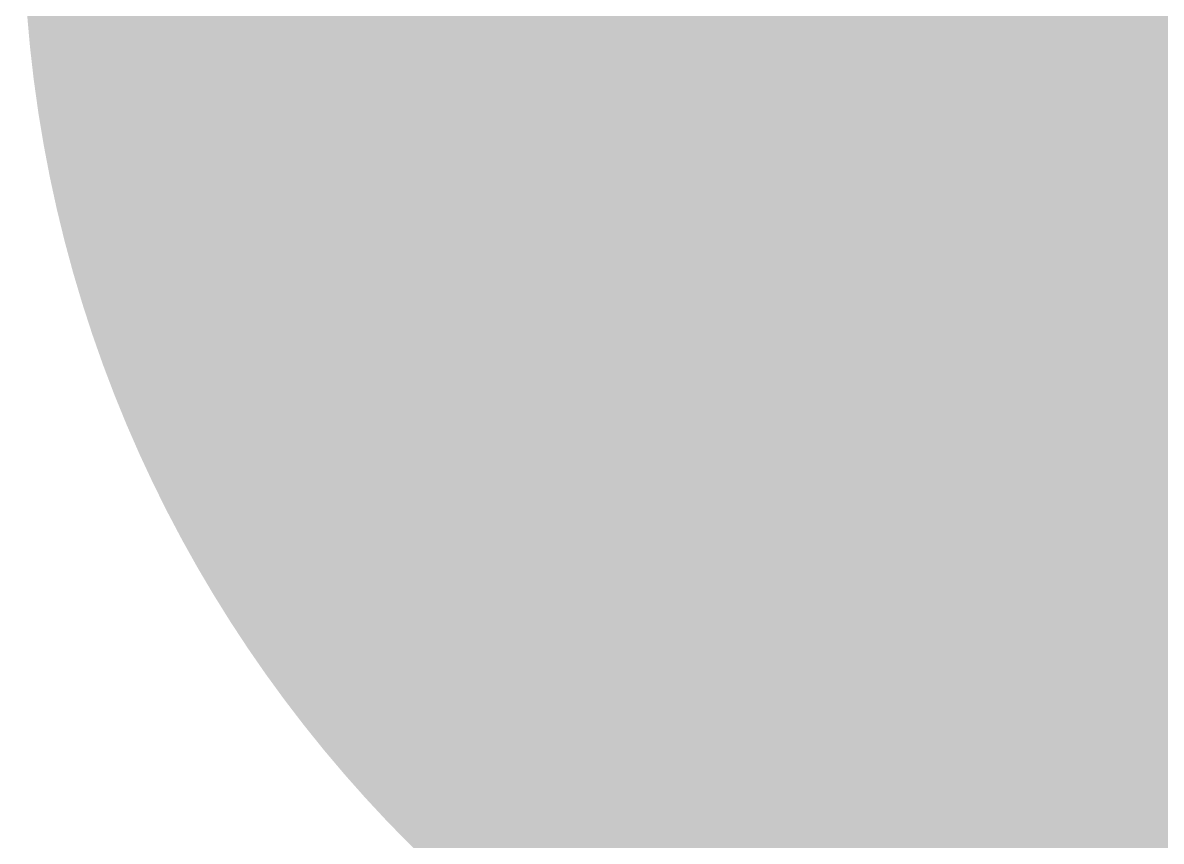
# Model space of a CAD drawing. Header units: inches. Extents: x 22 to 371, y 55 to 284.
# Drawn here: x 57.6175 to 57.9647, y 170.841 to 171.0905 of the extents above; entities that cross this region are included whole.
import ezdxf

# ---------------------------------------------------------------- set-up
doc = ezdxf.new("R2010")
doc.units = ezdxf.units.IN
for name, color, linetype in [('Bottom Layer', 5, 'Continuous'), ('Bottom Solder', 6, 'Continuous'), ('Drill Drawing', 1, 'Continuous'), ('Layer 1', 16, 'Continuous'), ('Layer 2', 76, 'Continuous'), ('Top Layer', 1, 'Continuous'), ('Top Solder', 216, 'Continuous'), ('Via Holes', 16, 'Continuous')]:
    doc.layers.add(name, color=color, linetype=linetype)

msp = doc.modelspace()

# ---------------------------------------------------------------- hatches: boundary and pattern name
at = {"layer": 'Bottom Layer'}
h = msp.add_hatch(color=5, dxfattribs=at)
edge = h.paths.add_edge_path()
edge.add_arc((58.01921, 171.1243), 0.3, 0, 360)
at = {"layer": 'Bottom Solder'}
h = msp.add_hatch(color=6, dxfattribs=at)
edge = h.paths.add_edge_path()
edge.add_arc((58.01921, 171.1243), 0.4016, 0, 360)
at = {"layer": 'Layer 1'}
h = msp.add_hatch(color=16, dxfattribs=at)
edge = h.paths.add_edge_path()
edge.add_arc((58.01921, 171.1243), 0.3, 0, 360)
at = {"layer": 'Layer 2'}
h = msp.add_hatch(color=76, dxfattribs=at)
edge = h.paths.add_edge_path()
edge.add_arc((58.01921, 171.1243), 0.3, 0, 360)
at = {"layer": 'Top Layer'}
h = msp.add_hatch(color=1, dxfattribs=at)
edge = h.paths.add_edge_path()
edge.add_arc((58.01921, 171.1243), 0.3, 0, 360)
at = {"layer": 'Top Solder'}
h = msp.add_hatch(color=216, dxfattribs=at)
edge = h.paths.add_edge_path()
edge.add_arc((58.01921, 171.1243), 0.4016, 0, 360)
at = {"layer": 'Via Holes'}
h = msp.add_hatch(color=7, dxfattribs=at)
edge = h.paths.add_edge_path()
edge.add_arc((58.01921, 171.1243), 0.15, 0, 360)

# ---------------------------------------------------------------- linework, layer by layer
at = {"layer": 'Drill Drawing'}
for points in [[(57.76521, 170.8703, 0.0508, 0.0508, 0), (57.89221, 171.1243, 0.0508, 0.0508, 0)], [(57.76521, 170.8703, 0.0508, 0.0508, 0), (58.01921, 170.9973, 0.0508, 0.0508, 0)]]:
    msp.add_lwpolyline(points, format="xyseb", dxfattribs=at)
msp.add_lwpolyline([(57.75251, 170.8703, 0.0254, 0.0254, 1), (57.77791, 170.8703, 0.0254, 0.0254, 1)], format="xyseb", close=True, dxfattribs=at)
msp.add_lwpolyline([(57.75251, 170.8703, 0.0254, 0.0254, 1), (57.77791, 170.8703, 0.0254, 0.0254, 1)], format="xyseb", close=True, dxfattribs=at)
at = {"layer": 'Top Layer'}
msp.add_lwpolyline([(58.01921, 171.1243, 0.381, 0.381, 0), (58.48276, 171.58785, 0.381, 0.381, 0)], format="xyseb", dxfattribs=at)
msp.add_lwpolyline([(57.92396, 171.1243, 0.1905, 0.1905, 1), (58.11446, 171.1243, 0.1905, 0.1905, 1)], format="xyseb", close=True, dxfattribs=at)

doc.saveas('drawing.dxf')
